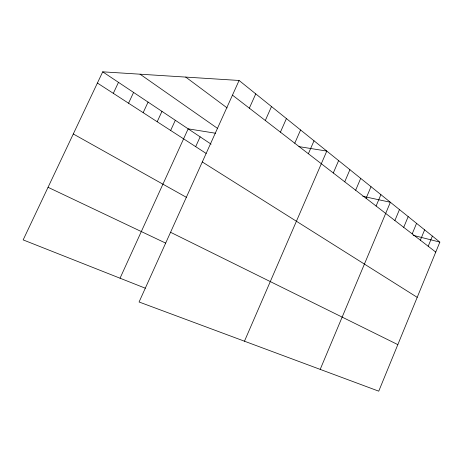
<?xml version="1.0" encoding="UTF-8"?>
<svg xmlns="http://www.w3.org/2000/svg" width="463" height="463" viewBox="0 0 463 463"><rect width="100%" height="100%" fill="white"/><g stroke="black" fill="none" stroke-linecap="round" stroke-linejoin="round"><path stroke-width="0.69" d="M439.85 242.103L378.746 391.171L139.074 301.992L239.093 80.469L439.85 242.103L413.187 235.349M428.2 246.252L432.378 236.089M412.197 233.896L416.561 223.357M420.352 240.193L424.623 229.845M403.713 227.345L408.181 216.609M394.881 220.533L399.459 209.583M320.193 369.387L390.373 202.267L362.813 196.306M376.101 206.029L380.904 194.645M366.094 198.309L371.019 186.687M355.648 190.241L360.7 178.377M344.727 181.809L349.912 169.695M333.296 172.983L338.627 160.603M244.464 341.208L326.797 151.083L298.913 146.609M308.37 153.745L314.012 140.793M294.757 143.229L300.574 129.97M280.422 132.163L286.418 118.574M265.305 120.496L271.497 106.559M249.343 108.174L255.75 93.879M195.681 146.661L200.138 136.84M120.039 278.211L188.152 128.841L215.538 133.234M170.65 130.462L175.321 120.276M157.189 121.746L161.969 111.369M143.165 112.665L148.073 102.097M128.552 103.208L133.587 92.432M113.313 93.347L118.482 82.35M239.093 80.469L102.711 71.829L23.15 239.898L145.324 288.206M48.048 187.295L165.679 243.121M170.552 232.276L397.827 344.628M73.293 133.975L186.363 197.307M202.296 161.963L417.209 297.344M97.404 83.045L206.168 153.45M102.711 71.829L211.111 144.161M140.063 74.196L217.674 128.494M185.715 77.084L227.136 107.92M232.467 95.141L435.758 252.086"/></g></svg>
